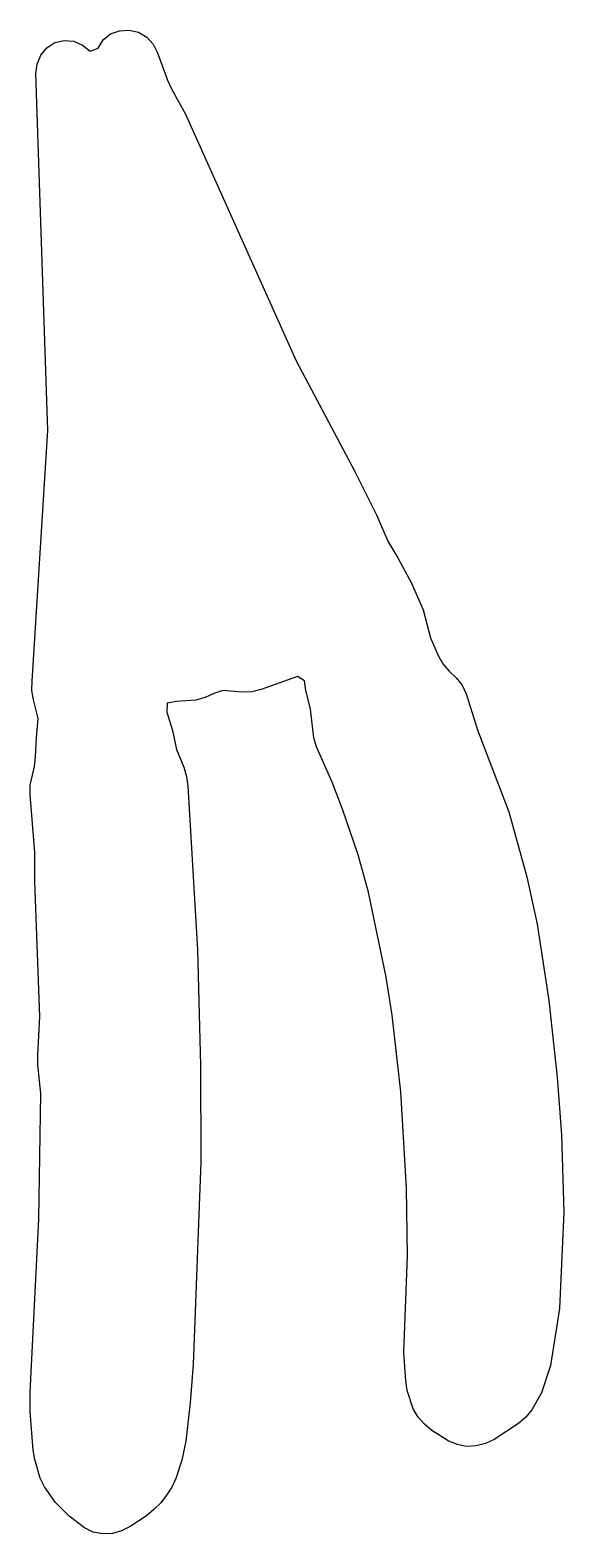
# Model space of a CAD drawing. Header units: millimetres. Extents: x -33 to 33, y -92 to 92.
import ezdxf

# ---------------------------------------------------------------- set-up
doc = ezdxf.new("R2010")
doc.units = ezdxf.units.MM

msp = doc.modelspace()

# ---------------------------------------------------------------- linework, layer by layer
for p, q in [((-21.67, 91.83), (-20.5, 91.9)), ((-20.5, 91.9), (-19.35, 91.65)), ((-30.53, 89.74), (-29.55, 90.37)), ((-29.55, 90.37), (-28.41, 90.65)), ((-28.41, 90.65), (-27.24, 90.54)), ((-27.24, 90.54), (-26.17, 90.05)), ((-24.28, 89.69), (-23.67, 90.7)), ((-23.67, 90.7), (-22.78, 91.45)), ((-22.78, 91.45), (-21.67, 91.83)), ((-19.35, 91.65), (-18.34, 91.05)), ((-18.34, 91.05), (-17.57, 90.17)), ((-17.57, 90.17), (-17.04, 89.11)), ((-31.73, 87.75), (-31.28, 88.83)), ((-31.28, 88.83), (-30.53, 89.74)), ((-26.17, 90.05), (-25.25, 89.32)), ((-25.25, 89.32), (-24.28, 89.69)), ((-17.04, 89.11), (-15.79, 85.8)), ((-31.88, 86.58), (-31.73, 87.75)), ((-30.43, 42.97), (-31.88, 86.58)), ((-15.79, 85.8), (-15.31, 84.73)), ((-15.31, 84.73), (-13.61, 81.63)), ((-13.61, 81.63), (-0.11, 51.49)), ((-0.11, 51.49), (7.06, 37.94)), ((-32.34, 12.38), (-30.43, 42.97)), ((7.06, 37.94), (9.69, 32.67)), ((9.69, 32.67), (11.08, 29.42)), ((11.08, 29.42), (12.32, 27.41)), ((12.32, 27.41), (13.98, 24.29)), ((13.98, 24.29), (15.42, 21.06)), ((15.42, 21.06), (16.28, 17.63)), ((16.28, 17.63), (17.24, 15.48)), ((17.24, 15.48), (17.81, 14.45)), ((0.05, 12.89), (-4.39, 11.3)), ((0.91, 12.38), (0.05, 12.89)), ((17.81, 14.45), (18.56, 13.55)), ((18.56, 13.55), (19.43, 12.74)), ((-32.36, 11.2), (-32.34, 12.38)), ((-32.16, 10.04), (-32.36, 11.2)), ((-9.05, 11.2), (-10.16, 10.83)), ((-6.71, 10.98), (-9.05, 11.2)), ((-4.39, 11.3), (-5.53, 11.02)), ((1.07, 11.21), (0.91, 12.38)), ((1.64, 8.92), (1.07, 11.21)), ((19.43, 12.74), (20.16, 11.82)), ((20.16, 11.82), (20.66, 10.76)), ((-31.58, 7.76), (-32.16, 10.04)), ((-15.85, 9.63), (-15.89, 8.55)), ((-14.71, 9.84), (-15.85, 9.63)), ((-12.36, 10.01), (-14.71, 9.84)), ((-11.22, 10.32), (-12.36, 10.01)), ((-10.16, 10.83), (-11.22, 10.32)), ((-5.53, 11.02), (-6.71, 10.98)), ((20.66, 10.76), (22.09, 6.26)), ((-31.81, 5.42), (-31.58, 7.76)), ((-15.89, 8.55), (-15.21, 6.29)), ((2.04, 5.41), (1.64, 8.92)), ((-15.21, 6.29), (-14.72, 3.99)), ((22.09, 6.26), (25.86, -3.66)), ((-31.91, 3.06), (-31.81, 5.42)), ((-14.72, 3.99), (-13.83, 1.81)), ((2.39, 4.29), (2.04, 5.41)), ((4.31, -0.02), (2.39, 4.29)), ((-32.57, -0.4), (-32.06, 1.89)), ((-32.06, 1.89), (-31.91, 3.06)), ((-13.83, 1.81), (-13.5, 0.67)), ((-13.5, 0.67), (-13.34, -0.49)), ((-32.58, -1.58), (-32.57, -0.4)), ((-31.99, -8.63), (-32.58, -1.58)), ((-13.34, -0.49), (-12.16, -20.51)), ((5.56, -3.33), (4.31, -0.02)), ((7.48, -8.9), (5.56, -3.33)), ((25.86, -3.66), (28.05, -11.61)), ((-32.02, -12.17), (-31.99, -8.63)), ((8.72, -13.45), (7.48, -8.9)), ((-31.39, -28.67), (-32.02, -12.17)), ((28.05, -11.61), (29.33, -17.37)), ((10.88, -23.84), (8.72, -13.45)), ((29.33, -17.37), (30.75, -26.7)), ((-12.16, -20.51), (-11.77, -34.65)), ((11.62, -28.5), (10.88, -23.84)), ((30.75, -26.7), (31.78, -36.07)), ((-31.65, -33.37), (-31.39, -28.67)), ((12.66, -37.88), (11.62, -28.5)), ((-31.62, -34.55), (-31.65, -33.37)), ((-31.28, -38.07), (-31.62, -34.55)), ((-11.77, -34.65), (-11.73, -46.44)), ((31.78, -36.07), (32.28, -43.13)), ((-31.53, -53.4), (-31.28, -38.07)), ((13.36, -49.65), (12.66, -37.88)), ((32.28, -43.13), (32.58, -52.56)), ((-11.73, -46.44), (-12.69, -71.19)), ((13.47, -57.9), (13.36, -49.65)), ((32.58, -52.56), (32.06, -64.34)), ((-32.57, -74.6), (-31.53, -53.4)), ((13.05, -69.68), (13.47, -57.9)), ((32.06, -64.34), (30.95, -71.32)), ((13.29, -73.21), (13.05, -69.68)), ((-12.69, -71.19), (-13.03, -75.89)), ((30.95, -71.32), (29.84, -74.68)), ((13.46, -74.38), (13.29, -73.21)), ((-32.57, -76.96), (-32.57, -74.6)), ((14.18, -76.62), (13.46, -74.38)), ((29.84, -74.68), (28.67, -76.72)), ((-32.19, -81.66), (-32.57, -76.96)), ((-13.03, -75.89), (-13.58, -80.57)), ((14.79, -77.63), (14.18, -76.62)), ((28.67, -76.72), (27.93, -77.64)), ((15.57, -78.51), (14.79, -77.63)), ((16.48, -79.26), (15.57, -78.51)), ((27.05, -78.42), (24.09, -80.36)), ((27.93, -77.64), (27.05, -78.42)), ((-13.58, -80.57), (-14.05, -82.88)), ((18.45, -80.54), (16.48, -79.26)), ((19.55, -80.99), (18.45, -80.54)), ((23.02, -80.84), (21.88, -81.15)), ((24.09, -80.36), (23.02, -80.84)), ((-32, -82.82), (-32.19, -81.66)), ((20.7, -81.2), (19.55, -80.99)), ((21.88, -81.15), (20.7, -81.2)), ((-31.37, -85.09), (-32, -82.82)), ((-14.05, -82.88), (-14.78, -85.13)), ((-30.84, -86.14), (-31.37, -85.09)), ((-29.47, -88.06), (-30.84, -86.14)), ((-15.28, -86.19), (-15.92, -87.18)), ((-14.78, -85.13), (-15.28, -86.19)), ((-27.8, -89.72), (-29.47, -88.06)), ((-16.63, -88.12), (-17.48, -88.94)), ((-15.92, -87.18), (-16.63, -88.12)), ((-25.93, -91.15), (-27.8, -89.72)), ((-18.39, -89.68), (-20.36, -90.98)), ((-17.48, -88.94), (-18.39, -89.68)), ((-24.87, -91.67), (-25.93, -91.15)), ((-23.72, -91.9), (-24.87, -91.67)), ((-22.54, -91.84), (-23.72, -91.9)), ((-21.41, -91.52), (-22.54, -91.84)), ((-20.36, -90.98), (-21.41, -91.52))]:
    msp.add_line(p, q)

doc.saveas('drawing.dxf')
